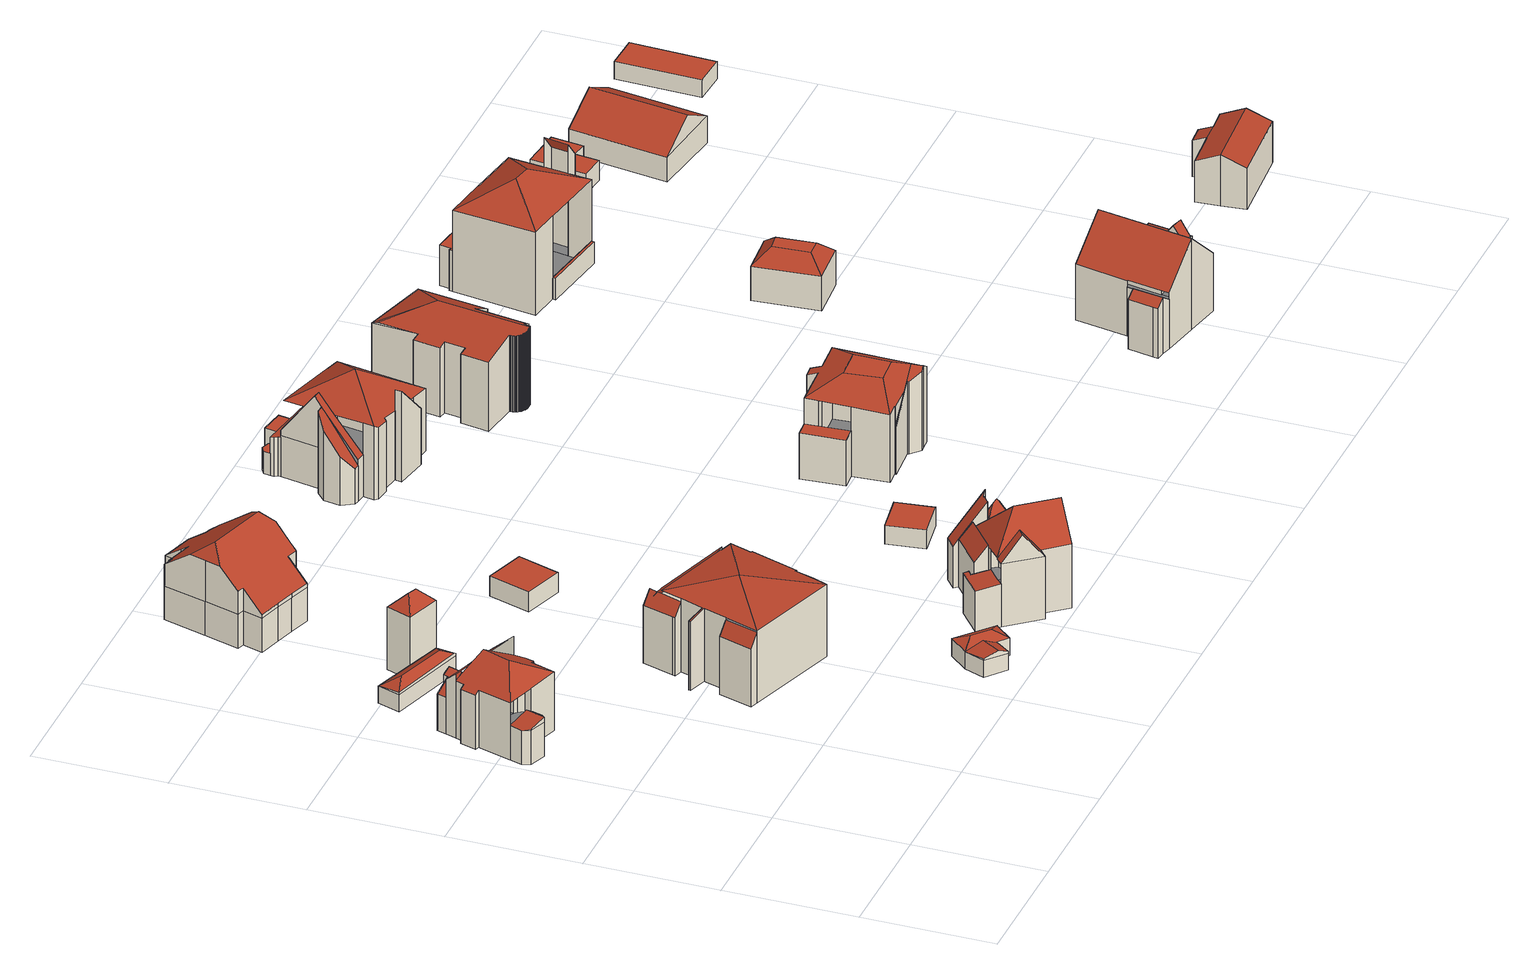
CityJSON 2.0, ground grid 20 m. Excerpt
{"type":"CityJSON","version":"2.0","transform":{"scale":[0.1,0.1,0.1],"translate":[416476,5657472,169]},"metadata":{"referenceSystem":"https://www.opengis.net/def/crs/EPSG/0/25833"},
"CityObjects":{
"building1":{"type":"Building","attributes":{"Gemeindeschluessel":14612000,"Geometrietyp2DReferenz":"3000","function":"31001_9998","roofType":"9999"},"children":["building1-1","building1-2","building1-3","building1-4"]},
"building1-1":{"type":"BuildingPart","attributes":{"Dachtyp_tdc":"tdcPolyFlatRoof","Dachneigung":42.27,"QualitaetDacherkennung":50,"Geometrietyp2DReferenz":"3000","measuredHeight":12.31,"roofType":"2100"},"parents":["building1"],"geometry":[{"type":"MultiSurface","lod":"2","boundaries":[[[0,1,2,3,4,5]],[[6,7,8,9,10]],[[7,11,12,8]],[[11,13,14,12]],[[13,15,16,17,14]],[[13,11,7,6,1,0,18,19,20,15]],[[17,21,4,3,22,9,8,12,14]]],"semantics":{"surfaces":[{"type":"WallSurface"},{"type":"RoofSurface"},{"type":"GroundSurface"}],"values":[0,0,0,0,0,1,2]}}]},
"building1-2":{"type":"BuildingPart","attributes":{"Dachtyp_tdc":"tdcGableRoof","Dachneigung":65.71,"QualitaetDacherkennung":12,"Geometrietyp2DReferenz":"3000","measuredHeight":8.36,"roofType":"3100"},"parents":["building1"],"geometry":[{"type":"MultiSurface","lod":"2","boundaries":[[[23,24,25,26]],[[24,27,28,25]],[[27,29,30,28]],[[29,31,32,30]],[[31,33,34,32]],[[33,10,9,34]],[[2,23,26,3]],[[35,10,33,31]],[[31,29,27,24,23,2,35]],[[26,25,28,30,32,34,9,22,3]]],"semantics":{"surfaces":[{"type":"WallSurface"},{"type":"RoofSurface"},{"type":"GroundSurface"}],"values":[0,0,0,0,0,0,0,1,1,2]}}]},
"building1-3":{"type":"BuildingPart","attributes":{"Dachtyp_tdc":"tdcHipAndGableRoof","Dachneigung":33.12,"QualitaetDacherkennung":44,"Geometrietyp2DReferenz":"3000","measuredHeight":12.23,"roofType":"5000"},"parents":["building1"],"geometry":[{"type":"MultiSurface","lod":"2","boundaries":[[[36,37,38,39]],[[37,5,4,38]],[[16,40,41,17]],[[40,42,43,41]],[[42,44,45,43]],[[44,46,47,45]],[[46,48,49,47]],[[48,50,51,49]],[[50,52,53,54,55,51]],[[56,57,58]],[[56,59,60,57]],[[59,61,62,60]],[[61,36,39,62]],[[56,52,50,63]],[[50,48,46,44,42,40,16,20,64,63]],[[64,18,5,37,36,61,59,56,63]],[[39,38,4,21,17,41,43,45,47,49,51,55,57,60,62]]],"semantics":{"surfaces":[{"type":"WallSurface"},{"type":"RoofSurface"},{"type":"GroundSurface"}],"values":[0,0,0,0,0,0,0,0,0,0,0,0,0,1,1,1,2]}}]},
"building1-4":{"type":"BuildingPart","attributes":{"Dachtyp_tdc":"tdcFreeFormRoof","Dachneigung":12.01,"QualitaetDacherkennung":22,"Geometrietyp2DReferenz":"3000","measuredHeight":6.28,"roofType":"5000"},"parents":["building1"],"geometry":[{"type":"MultiSurface","lod":"2","boundaries":[[[65,66,67,68]],[[66,69,70,67]],[[69,71,72,70]],[[71,58,57,72]],[[54,65,68,55]],[[53,73,74,75]],[[73,58,71,76,77,74]],[[65,75,74,77,66]],[[66,77,76,69]],[[69,76,71]],[[54,53,75,65]],[[68,67,70,72,57,55]]],"semantics":{"surfaces":[{"type":"WallSurface"},{"type":"RoofSurface"},{"type":"GroundSurface"}],"values":[0,0,0,0,0,1,1,0,0,0,0,2]}}]},
"building2":{"type":"Building","attributes":{"Dachtyp_tdc":"tdcFreeFormRoof","Gemeindeschluessel":14612000,"Dachneigung":32.84,"QualitaetDacherkennung":70,"Geometrietyp2DReferenz":"3000","measuredHeight":4.1,"function":"31001_9998","roofType":"5000"},"geometry":[{"type":"Solid","lod":"2","boundaries":[[[[78,79,80,81]],[[79,82,83,80]],[[82,84,85,83]],[[84,86,87,85]],[[86,78,81,87]],[[88,86,89,90]],[[91,92,93]],[[86,84,82,91,93,89]],[[92,90,89,93]],[[78,88,90,92,79]],[[79,92,91,82]],[[86,88,78]],[[81,80,83,85,87]]]],"semantics":{"surfaces":[{"type":"WallSurface"},{"type":"RoofSurface"},{"type":"GroundSurface"}],"values":[[0,0,0,0,0,1,1,1,1,0,0,0,2]]}}]},
"building3":{"type":"Building","attributes":{"Dachtyp_tdc":"tdcFreeFormRoof","Gemeindeschluessel":14612000,"Dachneigung":45.95,"QualitaetDacherkennung":2,"Geometrietyp2DReferenz":"3000","measuredHeight":12.09,"function":"31001_9998","roofType":"5000"},"geometry":[{"type":"Solid","lod":"2","boundaries":[[[[94,95,96,97]],[[95,98,99,96]],[[98,100,101,99]],[[100,94,97,101]],[[102,100,98]],[[103,102,98,95]],[[103,95,94]],[[102,103,94,100]],[[97,96,99,101]]]],"semantics":{"surfaces":[{"type":"WallSurface"},{"type":"RoofSurface"},{"type":"GroundSurface"}],"values":[[0,0,0,0,1,1,1,1,2]]}}]},
"building4":{"type":"Building","attributes":{"Gemeindeschluessel":14612000,"Geometrietyp2DReferenz":"3000","function":"31001_9998","roofType":"9999"},"children":["building4-1","building4-2","building4-3","building4-4"]},
"building4-1":{"type":"BuildingPart","attributes":{"Dachtyp_tdc":"tdcPolyFlatRoof","Dachneigung":55.16,"QualitaetDacherkennung":35,"Geometrietyp2DReferenz":"3000","measuredHeight":12.08,"roofType":"2100"},"parents":["building4"],"geometry":[{"type":"MultiSurface","lod":"2","boundaries":[[[104,105,106,107]],[[105,108,109,106]],[[108,110,111,112,109]],[[108,105,104,113,114,110]],[[112,115,107,106,109]]],"semantics":{"surfaces":[{"type":"WallSurface"},{"type":"RoofSurface"},{"type":"GroundSurface"}],"values":[0,0,0,1,2]}}]},
"building4-2":{"type":"BuildingPart","attributes":{"Dachtyp_tdc":"tdcTentRoof","Dachneigung":10.01,"QualitaetDacherkennung":63,"Geometrietyp2DReferenz":"3000","measuredHeight":13.11,"roofType":"3500"},"parents":["building4"],"geometry":[{"type":"MultiSurface","lod":"2","boundaries":[[[116,117,118,119]],[[117,120,121,118]],[[120,122,123,121]],[[122,124,125,126,123]],[[127,128,129,130,131]],[[128,132,133,129]],[[132,134,135,133]],[[134,136,137,135]],[[136,138,139,140,137]],[[111,141,142,112]],[[141,143,144,142]],[[143,145,146,144]],[[145,116,119,146]],[[124,122,147]],[[148,138,136,134,132,128,127,124,147]],[[141,111,148,147]],[[122,120,117,116,145,143,141,147]],[[119,118,121,123,126,130,129,133,135,137,140,115,112,142,144,146]]],"semantics":{"surfaces":[{"type":"WallSurface"},{"type":"RoofSurface"},{"type":"GroundSurface"}],"values":[0,0,0,0,0,0,0,0,0,0,0,0,0,1,1,1,1,2]}}]},
"building4-3":{"type":"BuildingPart","attributes":{"Dachtyp_tdc":"tdcPolyFlatRoof","Dachneigung":56.08,"QualitaetDacherkennung":44,"Geometrietyp2DReferenz":"3000","measuredHeight":11.13,"roofType":"2100"},"parents":["building4"],"geometry":[{"type":"MultiSurface","lod":"2","boundaries":[[[149,150,151,152]],[[150,153,154,151]],[[153,155,104,107,154]],[[139,149,152,140]],[[139,156,113,155,153,150,149]],[[152,151,154,107,115,140]]],"semantics":{"surfaces":[{"type":"WallSurface"},{"type":"RoofSurface"},{"type":"GroundSurface"}],"values":[0,0,0,0,1,2]}}]},
"building4-4":{"type":"BuildingPart","attributes":{"Dachtyp_tdc":"tdcPolyFlatRoof","Dachneigung":56.11,"QualitaetDacherkennung":55,"Geometrietyp2DReferenz":"3000","measuredHeight":11.15,"roofType":"2100"},"parents":["building4"],"geometry":[{"type":"MultiSurface","lod":"2","boundaries":[[[125,157,158,126]],[[157,159,160,158]],[[159,131,130,160]],[[131,159,157,125]],[[126,158,160,130]]],"semantics":{"surfaces":[{"type":"WallSurface"},{"type":"RoofSurface"},{"type":"GroundSurface"}],"values":[0,0,0,1,2]}}]},
"building5":{"type":"Building","attributes":{"Gemeindeschluessel":14612000,"Geometrietyp2DReferenz":"3000","function":"31001_9998","roofType":"9999"},"children":["building5-1","building5-2"]},
"building5-1":{"type":"BuildingPart","attributes":{"Dachtyp_tdc":"tdcGableRoof","Dachneigung":17.71,"QualitaetDacherkennung":67,"Geometrietyp2DReferenz":"3000","measuredHeight":3.54,"roofType":"3100"},"parents":["building5"],"geometry":[{"type":"MultiSurface","lod":"2","boundaries":[[[161,162,163,164]],[[162,165,166,163]],[[165,167,168,166]],[[169,161,170,171,172]],[[167,173,172,171,174]],[[165,173,167]],[[162,169,172,173,165]],[[161,169,162]],[[163,166,168,164]]],"semantics":{"surfaces":[{"type":"WallSurface"},{"type":"RoofSurface"},{"type":"GroundSurface"}],"values":[0,0,0,1,1,0,0,0,2]}}]},
"building5-2":{"type":"BuildingPart","attributes":{"Dachtyp_tdc":"tdcFreeFormRoof","Dachneigung":24.64,"QualitaetDacherkennung":63,"Geometrietyp2DReferenz":"3000","measuredHeight":3.65,"roofType":"5000"},"parents":["building5"],"geometry":[{"type":"MultiSurface","lod":"2","boundaries":[[[175,161,164]],[[176,177,178,168,167]],[[177,179,180,178]],[[179,181,182,180]],[[181,183,184,182]],[[183,175,164,184]],[[179,177,185,186]],[[177,176,185]],[[176,174,170,175,183,186,185]],[[183,181,179,186]],[[164,168,178,180,182,184]]],"semantics":{"surfaces":[{"type":"WallSurface"},{"type":"RoofSurface"},{"type":"GroundSurface"}],"values":[0,0,0,0,0,0,1,1,1,1,2]}}]},
"building6":{"type":"Building","attributes":{"Dachtyp_tdc":"tdcFreeFormRoof","Gemeindeschluessel":14612000,"Dachneigung":36.4,"QualitaetDacherkennung":29,"Geometrietyp2DReferenz":"3000","measuredHeight":14.11,"function":"31001_9998","roofType":"5000"},"geometry":[{"type":"Solid","lod":"2","boundaries":[[[[187,188,189,190,191]],[[192,193,194,195]],[[195,194,196,197]],[[197,196,198,199]],[[200,201,202,203]],[[204,205,206,201,200]],[[203,202,207,208]],[[208,207,209,210]],[[210,209,211,212]],[[212,211,213]],[[214,215,216,217]],[[218,215,214]],[[217,216,219,220]],[[221,222,188,187]],[[223,224,222,221]],[[220,219,224,223]],[[225,226,227,228,229,230,231,232,233,234,235,236,237,238,239,240,241,242,243,244,245,246,247,248]],[[249,250,226,225]],[[250,204,227,226]],[[204,200,228,227]],[[200,203,229,228]],[[203,208,230,229]],[[208,210,231,230]],[[210,212,232,231]],[[212,213,233,232]],[[213,218,234,233]],[[218,214,235,234]],[[214,217,236,235]],[[217,220,237,236]],[[220,223,238,237]],[[223,221,239,238]],[[221,187,240,239]],[[187,191,241,240]],[[191,192,242,241]],[[192,195,243,242]],[[195,197,244,243]],[[197,199,245,244]],[[199,251,246,245]],[[251,252,247,246]],[[252,253,248,247]],[[253,249,225,248]],[[188,222,254,189]],[[206,205,255,256]],[[224,219,216,215,218,213,211,209,207,202,201,206,256,254,222]],[[198,196,194,193,190,189,254,256,255,257,258,259,260,261]],[[251,261,260,252]],[[199,198,261,251]],[[252,260,259,253]],[[253,259,258,249]],[[249,258,257,250]],[[250,257,255,205,204]],[[191,190,193,192]]]],"semantics":{"surfaces":[{"type":"WallSurface"},{"type":"GroundSurface"},{"type":"RoofSurface"}],"values":[[0,0,0,0,0,0,0,0,0,0,0,0,0,0,0,0,1,0,0,0,0,0,0,0,0,0,0,0,0,0,0,0,0,0,0,0,0,0,0,0,0,2,2,2,2,0,0,0,0,0,0,0]]}}]},
"building7":{"type":"Building","attributes":{"Dachtyp_tdc":"tdcPolyFlatRoof","Gemeindeschluessel":14612000,"Dachneigung":0,"QualitaetDacherkennung":75,"Geometrietyp2DReferenz":"3000","measuredHeight":3.25,"function":"31001_9998","roofType":"1000"},"geometry":[{"type":"Solid","lod":"2","boundaries":[[[[262,263,264,265]],[[263,266,267,264]],[[266,268,269,267]],[[268,262,265,269]],[[268,266,263,262]],[[265,264,267,269]]]],"semantics":{"surfaces":[{"type":"WallSurface"},{"type":"RoofSurface"},{"type":"GroundSurface"}],"values":[[0,0,0,0,1,2]]}}]},
"building8":{"type":"Building","attributes":{"Gemeindeschluessel":14612000,"Geometrietyp2DReferenz":"3000","function":"31001_9998","roofType":"9999"},"children":["building8-1","building8-2","building8-3","building8-4","building8-5"]},
"building8-1":{"type":"BuildingPart","attributes":{"Dachtyp_tdc":"tdcPolyFlatRoof","Dachneigung":4.86,"QualitaetDacherkennung":56,"Geometrietyp2DReferenz":"3000","measuredHeight":6.72,"roofType":"2100"},"parents":["building8"],"geometry":[{"type":"MultiSurface","lod":"2","boundaries":[[[270,271,272,273]],[[271,274,275,272]],[[274,276,277,275]],[[278,279,280,281]],[[279,282,283,280]],[[282,284,285,283]],[[284,270,273,285]],[[284,282,279,278,286,276,274,271,270]],[[273,272,275,277,287,281,280,283,285]]],"semantics":{"surfaces":[{"type":"WallSurface"},{"type":"RoofSurface"},{"type":"GroundSurface"}],"values":[0,0,0,0,0,0,0,1,2]}}]},
"building8-2":{"type":"BuildingPart","attributes":{"Dachtyp_tdc":"tdcGableRoof","Dachneigung":51.29,"QualitaetDacherkennung":50,"Geometrietyp2DReferenz":"3000","measuredHeight":13.92,"roofType":"3100"},"parents":["building8"],"geometry":[{"type":"MultiSurface","lod":"2","boundaries":[[[288,289,290,291]],[[289,292,278,281,290]],[[292,289,293]],[[289,288,294,295,293]],[[296,292,293,295,297]],[[291,290,281,287]]],"semantics":{"surfaces":[{"type":"WallSurface"},{"type":"RoofSurface"},{"type":"GroundSurface"}],"values":[0,0,0,1,1,2]}}]},
"building8-3":{"type":"BuildingPart","attributes":{"Dachtyp_tdc":"tdcFreeFormRoof","Dachneigung":58.9,"QualitaetDacherkennung":15,"Geometrietyp2DReferenz":"3000","measuredHeight":11.96,"roofType":"5000"},"parents":["building8"],"geometry":[{"type":"MultiSurface","lod":"2","boundaries":[[[298,299,300,301]],[[299,302,303,300]],[[302,304,305,303]],[[304,306,307,305]],[[306,308,309,307]],[[308,310,311,312,309]],[[313,314,315]],[[313,298,301,314]],[[310,308,316]],[[308,306,317,318,316]],[[306,304,317]],[[304,302,299,319,318,317]],[[299,298,313,319]],[[313,310,316,318,319]],[[301,300,303,305,307,309,312,314]]],"semantics":{"surfaces":[{"type":"WallSurface"},{"type":"RoofSurface"},{"type":"GroundSurface"}],"values":[0,0,0,0,0,0,0,0,1,1,1,1,1,1,2]}}]},
"building8-4":{"type":"BuildingPart","attributes":{"Dachtyp_tdc":"tdcHipAndGableRoof","Dachneigung":46.57,"QualitaetDacherkennung":28,"Geometrietyp2DReferenz":"3000","measuredHeight":15,"roofType":"5000"},"parents":["building8"],"geometry":[{"type":"MultiSurface","lod":"2","boundaries":[[[311,320,321,312]],[[320,322,323,321]],[[322,324,325,323]],[[324,326,288,291,325]],[[327,328,329,277,276]],[[330,315,314,331]],[[330,328,327,332,333]],[[332,297,294,326,324,322,333]],[[322,320,311,315,330,333]],[[312,321,323,325,291,287,277,329,331,314]]],"semantics":{"surfaces":[{"type":"WallSurface"},{"type":"RoofSurface"},{"type":"GroundSurface"}],"values":[0,0,0,0,0,0,1,1,1,2]}}]},
"building8-5":{"type":"BuildingPart","attributes":{"Dachtyp_tdc":"tdcPolyFlatRoof","Dachneigung":50.68,"QualitaetDacherkennung":49,"Geometrietyp2DReferenz":"3000","measuredHeight":10,"roofType":"2100"},"parents":["building8"],"geometry":[{"type":"MultiSurface","lod":"2","boundaries":[[[329,334,335,336,331]],[[337,338,339,340,341]],[[341,340,334,329,328]],[[340,339,335,334]],[[339,338,336,335]],[[338,337,330,331,336]]],"semantics":{"surfaces":[{"type":"GroundSurface"},{"type":"RoofSurface"},{"type":"WallSurface"}],"values":[0,1,2,2,2,2]}}]},
"building9":{"type":"Building","attributes":{"Dachtyp_tdc":"tdcPolyFlatRoof","Gemeindeschluessel":14612000,"Dachneigung":50.73,"QualitaetDacherkennung":22,"Geometrietyp2DReferenz":"3000","measuredHeight":13.33,"function":"31001_9998","roofType":"2100"},"geometry":[{"type":"Solid","lod":"2","boundaries":[[[[342,343,314,301]],[[343,344,336,314]],[[344,345,335,336]],[[345,346,347,335]],[[346,348,349,347]],[[348,350,303,349]],[[350,351,300,303]],[[351,342,301,300]],[[351,350,348,346,345,344,343,342]],[[301,314,336,335,347,349,303,300]]]],"semantics":{"surfaces":[{"type":"WallSurface"},{"type":"RoofSurface"},{"type":"GroundSurface"}],"values":[[0,0,0,0,0,0,0,0,1,2]]}}]},
"building10":{"type":"Building","attributes":{"Dachtyp_tdc":"tdcPolyFlatRoof","Gemeindeschluessel":14612000,"Dachneigung":0,"QualitaetDacherkennung":67,"Geometrietyp2DReferenz":"3000","measuredHeight":3.03,"function":"31001_9998","roofType":"1000"},"geometry":[{"type":"Solid","lod":"2","boundaries":[[[[352,353,354,355]],[[353,356,357,354]],[[356,358,359,357]],[[358,352,355,359]],[[358,356,353,352]],[[355,354,357,359]]]],"semantics":{"surfaces":[{"type":"WallSurface"},{"type":"RoofSurface"},{"type":"GroundSurface"}],"values":[[0,0,0,0,1,2]]}}]},
"building11":{"type":"Building","attributes":{"Gemeindeschluessel":14612000,"Geometrietyp2DReferenz":"3000","function":"31001_9998","roofType":"9999"},"children":["building11-1","building11-2","building11-3","building11-4","building11-5","building11-6"]},
"building11-1":{"type":"BuildingPart","attributes":{"Dachtyp_tdc":"tdcTentRoof","Dachneigung":33.58,"QualitaetDacherkennung":10,"Geometrietyp2DReferenz":"3000","measuredHeight":14.84,"roofType":"3500"},"parents":["building11"],"geometry":[{"type":"MultiSurface","lod":"2","boundaries":[[[360,361,362,363]],[[361,364,362]],[[365,366,367,368]],[[366,369,370,367]],[[369,371,372,370]],[[371,373,374,372]],[[373,375,376,374]],[[375,377,378,379,376]],[[380,381,382,383,384]],[[381,360,363,382]],[[360,381,385]],[[375,373,371,369,366,365,386,361,360,385]],[[387,388,389,377,375,385]],[[381,380,387,385]],[[363,362,368,367,370,372,374,376,379,390,383,382]]],"semantics":{"surfaces":[{"type":"WallSurface"},{"type":"RoofSurface"},{"type":"GroundSurface"}],"values":[0,0,0,0,0,0,0,0,0,0,1,1,1,1,2]}}]},
"building11-2":{"type":"BuildingPart","attributes":{"Dachtyp_tdc":"tdcPolyFlatRoof","Dachneigung":0,"QualitaetDacherkennung":25,"Geometrietyp2DReferenz":"3000","measuredHeight":3.47,"roofType":"1000"},"parents":["building11"],"geometry":[{"type":"MultiSurface","lod":"2","boundaries":[[[391,392,393,394]],[[392,395,396,393]],[[395,397,398,396]],[[397,399,400,398]],[[399,401,402,400]],[[401,403,404,402]],[[403,405,406,404]],[[405,403,401,399,397,395,392,391]],[[394,393,396,398,400,402,404,406]]],"semantics":{"surfaces":[{"type":"WallSurface"},{"type":"RoofSurface"},{"type":"GroundSurface"}],"values":[0,0,0,0,0,0,0,1,2]}}]},
"building11-3":{"type":"BuildingPart","attributes":{"Dachtyp_tdc":"tdcPolyFlatRoof","Dachneigung":46.88,"QualitaetDacherkennung":28,"Geometrietyp2DReferenz":"3000","measuredHeight":14.37,"roofType":"2100"},"parents":["building11"],"geometry":[{"type":"MultiSurface","lod":"2","boundaries":[[[364,407,408,362]],[[407,409,410,408]],[[409,411,365,368,410]],[[409,407,364,386,411]],[[368,362,408,410]]],"semantics":{"surfaces":[{"type":"WallSurface"},{"type":"RoofSurface"},{"type":"GroundSurface"}],"values":[0,0,0,1,2]}}]},
"building11-4":{"type":"BuildingPart","attributes":{"Dachtyp_tdc":"tdcPolyFlatRoof","Dachneigung":9.39,"QualitaetDacherkennung":32,"Geometrietyp2DReferenz":"3000","measuredHeight":6.23,"roofType":"2100"},"parents":["building11"],"geometry":[{"type":"MultiSurface","lod":"2","boundaries":[[[412,413,414,406,405]],[[413,384,383,414]],[[415,416,417,418]],[[416,419,420,417]],[[419,421,391,394,420]],[[421,419,416,415,422,384,413,412]],[[406,414,383,390,418,417,420,394]]],"semantics":{"surfaces":[{"type":"WallSurface"},{"type":"RoofSurface"},{"type":"GroundSurface"}],"values":[0,0,0,0,0,1,2]}}]},
"building11-5":{"type":"BuildingPart","attributes":{"Dachtyp_tdc":"tdcPolyFlatRoof","Dachneigung":52.61,"QualitaetDacherkennung":41,"Geometrietyp2DReferenz":"3000","measuredHeight":13.14,"roofType":"2100"},"parents":["building11"],"geometry":[{"type":"MultiSurface","lod":"2","boundaries":[[[423,424,425,426,427,428,429]],[[430,431,432,433,434,435]],[[429,428,431,430]],[[428,427,432,431]],[[427,426,433,432]],[[426,425,436,434,433]],[[423,429,430,435]]],"semantics":{"surfaces":[{"type":"RoofSurface"},{"type":"GroundSurface"},{"type":"WallSurface"}],"values":[0,1,2,2,2,2,2]}}]},
"building11-6":{"type":"BuildingPart","attributes":{"Dachtyp_tdc":"tdcGableRoof","Dachneigung":48.82,"QualitaetDacherkennung":37,"Geometrietyp2DReferenz":"3000","measuredHeight":14.53,"roofType":"3100"},"parents":["building11"],"geometry":[{"type":"MultiSurface","lod":"2","boundaries":[[[436,437,415,418,434]],[[378,438,423,435,379]],[[438,378,389,439,440,425]],[[441,442,440,439,388]],[[437,442,441,443]],[[436,425,440,442,437]],[[435,434,418,390,379]]],"semantics":{"surfaces":[{"type":"WallSurface"},{"type":"RoofSurface"},{"type":"GroundSurface"}],"values":[0,0,1,1,0,0,2]}}]},
"building12":{"type":"Building","attributes":{"Dachtyp_tdc":"tdcPolyFlatRoof","Gemeindeschluessel":14612000,"Dachneigung":0,"QualitaetDacherkennung":46,"Geometrietyp2DReferenz":"3000","measuredHeight":3.24,"function":"31001_9998","roofType":"1000"},"geometry":[{"type":"Solid","lod":"2","boundaries":[[[[444,445,446,447]],[[445,401,448,446]],[[401,449,450,448]],[[449,444,447,450]],[[449,401,445,444]],[[447,446,448,450]]]],"semantics":{"surfaces":[{"type":"WallSurface"},{"type":"RoofSurface"},{"type":"GroundSurface"}],"values":[[0,0,0,0,1,2]]}}]},
"building13":{"type":"Building","attributes":{"Gemeindeschluessel":14612000,"Geometrietyp2DReferenz":"3000","function":"31001_9998","roofType":"9999"},"children":["building13-1","building13-2","building13-3"]},
"building13-1":{"type":"BuildingPart","attributes":{"Dachtyp_tdc":"tdcPolyFlatRoof","Dachneigung":0,"QualitaetDacherkennung":68,"Geometrietyp2DReferenz":"3000","measuredHeight":7.3,"roofType":"1000"},"parents":["building13"],"geometry":[{"type":"MultiSurface","lod":"2","boundaries":[[[451,452,453,454]],[[455,456,457,458]],[[454,453,456,455]],[[453,452,457,456]],[[452,451,458,457]]],"semantics":{"surfaces":[{"type":"RoofSurface"},{"type":"GroundSurface"},{"type":"WallSurface"}],"values":[0,1,2,2,2]}}]},
"building13-2":{"type":"BuildingPart","attributes":{"Dachtyp_tdc":"tdcCutTentRoof","Dachneigung":17.85,"QualitaetDacherkennung":38,"Geometrietyp2DReferenz":"3000","measuredHeight":12.93,"roofType":"9999"},"parents":["building13"],"geometry":[{"type":"MultiSurface","lod":"2","boundaries":[[[459,460,461,462]],[[463,464,465,466,467]],[[464,468,469,465]],[[468,470,454,455,469]],[[471,472,473,458,451]],[[472,474,475,473]],[[474,476,477,475]],[[476,478,479,477]],[[478,480,481,479]],[[480,482,483,481]],[[482,459,462,483]],[[468,464,463,484,485,460,459,482,486,487]],[[471,470,468,487,488]],[[480,478,476,474,472,471,488,489]],[[482,480,489,486]],[[489,488,487,486]],[[462,461,490,466,465,469,455,458,473,475,477,479,481,483]]],"semantics":{"surfaces":[{"type":"WallSurface"},{"type":"RoofSurface"},{"type":"GroundSurface"}],"values":[0,0,0,0,0,0,0,0,0,0,0,1,1,1,1,1,2]}}]},
"building13-3":{"type":"BuildingPart","attributes":{"Dachtyp_tdc":"tdcFreeFormRoof","Dachneigung":34.52,"QualitaetDacherkennung":27,"Geometrietyp2DReferenz":"3000","measuredHeight":13.09,"roofType":"5000"},"parents":["building13"],"geometry":[{"type":"MultiSurface","lod":"2","boundaries":[[[491,492,493,494]],[[492,467,466,493]],[[495,496,462,461,460]],[[496,497,498,462]],[[497,499,500,498]],[[499,501,502,500]],[[501,503,504,502]],[[503,505,506,504]],[[505,507,508,506]],[[507,491,494,508]],[[503,501,499,497,496,495,509]],[[509,484,467,492,491,507,505,503]],[[494,493,466,490,461,462,498,500,502,504,506,508]]],"semantics":{"surfaces":[{"type":"WallSurface"},{"type":"RoofSurface"},{"type":"GroundSurface"}],"values":[0,0,0,0,0,0,0,0,0,0,1,1,2]}}]},
"building14":{"type":"Building","attributes":{"Dachtyp_tdc":"tdcFreeFormRoof","Gemeindeschluessel":14612000,"Dachneigung":10.08,"QualitaetDacherkennung":32,"Geometrietyp2DReferenz":"3000","measuredHeight":12.55,"function":"31001_9998","roofType":"5000"},"geometry":[{"type":"Solid","lod":"2","boundaries":[[[[510,511,512,513]],[[511,514,515,512]],[[514,516,517,515]],[[516,518,519,517]],[[518,520,521,519]],[[520,522,523,521]],[[522,524,525,523]],[[524,526,527,525]],[[526,528,529,527]],[[528,530,531,529]],[[530,532,533,531]],[[532,534,535,533]],[[534,536,537,535]],[[536,538,539,537]],[[538,540,541,539]],[[540,542,543,541]],[[542,544,545,543]],[[544,546,547,545]],[[546,548,549,547]],[[548,550,551,549]],[[550,552,553,551]],[[552,554,555,553]],[[554,556,557,555]],[[556,558,559,557]],[[558,560,561,559]],[[560,562,563,561]],[[562,564,565,563]],[[564,566,567,565]],[[566,568,569,567]],[[568,570,571,569]],[[570,572,573,571]],[[572,574,575,573]],[[574,576,577,575]],[[576,578,579,577]],[[578,580,581,579]],[[582,583,584,585]],[[583,586,587,584]],[[586,588,589,587]],[[588,590,591,589]],[[590,592,593,591]],[[592,594,595,593]],[[594,596,597,595]],[[596,598,599,597]],[[598,600,601,599]],[[600,602,603,601]],[[602,604,605,603]],[[604,606,607,605]],[[606,608,609,607]],[[608,610,611,609]],[[610,612,613,611]],[[612,614,615,613]],[[614,616,617,615]],[[616,510,513,617]],[[616,618,510]],[[618,616,619]],[[600,598,596,594,592,590,588,586,583,582,620,580,578,576,574,572,570,568,566,564,562,560,558,556,554,552,550,618,619,614,612,610,608,606,604,602]],[[514,511,510,618,550,548,546,544,542,540,538,536,534,532,530,528,526,524,522,520,518,516]],[[616,614,619]],[[513,512,515,517,519,521,523,525,527,529,531,533,535,537,539,541,543,545,547,549,551,553,555,557,559,561,563,565,567,569,571,573,575,577,579,581,621,585,584,587,589,591,593,595,597,599,601,603,605,607,609,611,613,615,617]],[[580,620,621,581]],[[620,582,585,621]]]],"semantics":{"surfaces":[{"type":"WallSurface"},{"type":"RoofSurface"},{"type":"GroundSurface"}],"values":[[0,0,0,0,0,0,0,0,0,0,0,0,0,0,0,0,0,0,0,0,0,0,0,0,0,0,0,0,0,0,0,0,0,0,0,0,0,0,0,0,0,0,0,0,0,0,0,0,0,0,0,0,0,1,1,1,1,0,2,0,0]]}}]},
"building15":{"type":"Building","attributes":{"Dachtyp_tdc":"tdcCutTentRoof","Gemeindeschluessel":14612000,"Dachneigung":43.37,"QualitaetDacherkennung":76,"Geometrietyp2DReferenz":"3000","measuredHeight":7.6,"function":"31001_9998","roofType":"9999"},"geometry":[{"type":"Solid","lod":"2","boundaries":[[[[622,623,624,625]],[[623,626,627,624]],[[626,628,629,627]],[[628,622,625,629]],[[623,622,630,631]],[[626,623,631,632]],[[628,626,632,633]],[[622,628,633,630]],[[633,632,631,630]],[[625,624,627,629]]]],"semantics":{"surfaces":[{"type":"WallSurface"},{"type":"RoofSurface"},{"type":"GroundSurface"}],"values":[[0,0,0,0,1,1,1,1,1,2]]}}]},
"building16":{"type":"Building","attributes":{"Gemeindeschluessel":14612000,"Geometrietyp2DReferenz":"3000","function":"31001_9998","roofType":"9999"},"children":["building16-1","building16-2","building16-3"]},
"building16-1":{"type":"BuildingPart","attributes":{"Dachtyp_tdc":"tdcGableRoof","Dachneigung":52.42,"QualitaetDacherkennung":54,"Geometrietyp2DReferenz":"3000","measuredHeight":11.59,"roofType":"3100"},"parents":["building16"],"geometry":[{"type":"MultiSurface","lod":"2","boundaries":[[[634,635,636,637]],[[635,638,639,636]],[[640,634,637,641]],[[640,642,643,634]],[[644,643,642,645]],[[638,645,642,640]],[[635,644,645,638]],[[634,643,644,635]],[[637,636,639,641]]],"semantics":{"surfaces":[{"type":"WallSurface"},{"type":"RoofSurface"},{"type":"GroundSurface"}],"values":[0,0,0,1,1,0,0,0,2]}}]},
"building16-2":{"type":"BuildingPart","attributes":{"Dachtyp_tdc":"tdcFreeFormRoof","Dachneigung":36.25,"QualitaetDacherkennung":16,"Geometrietyp2DReferenz":"3000","measuredHeight":8.9,"roofType":"5000"},"parents":["building16"],"geometry":[{"type":"MultiSurface","lod":"2","boundaries":[[[646,647,648,649]],[[647,650,651,648]],[[650,652,653,651]],[[654,655,656,657]],[[655,658,659,656]],[[658,660,661,659]],[[660,646,649,661]],[[655,654,662,652,650,647]],[[647,646,660,658,655]],[[649,648,651,653,663,657,656,659,661]]],"semantics":{"surfaces":[{"type":"WallSurface"},{"type":"RoofSurface"},{"type":"GroundSurface"}],"values":[0,0,0,0,0,0,0,1,1,2]}}]},
"building16-3":{"type":"BuildingPart","attributes":{"Dachtyp_tdc":"tdcGableRoof","Dachneigung":43.1,"QualitaetDacherkennung":60,"Geometrietyp2DReferenz":"3000","measuredHeight":14.45,"roofType":"3100"},"parents":["building16"],"geometry":[{"type":"MultiSurface","lod":"2","boundaries":[[[664,665,666,653,652]],[[665,667,668,666]],[[667,669,670,668]],[[669,671,672,670]],[[671,640,641,672]],[[638,673,674,639]],[[673,675,676,674]],[[675,677,654,657,676]],[[675,673,638,640,671,669,667]],[[667,665,664,678,677,675]],[[653,666,668,670,672,641,639,674,676,657,663]]],"semantics":{"surfaces":[{"type":"WallSurface"},{"type":"RoofSurface"},{"type":"GroundSurface"}],"values":[0,0,0,0,0,0,0,0,1,1,2]}}]},
"building17":{"type":"Building","attributes":{"Gemeindeschluessel":14612000,"Geometrietyp2DReferenz":"3000","function":"31001_9998","roofType":"9999"},"children":["building17-1","building17-2","building17-3","building17-4"]},
"building17-1":{"type":"BuildingPart","attributes":{"Dachtyp_tdc":"tdcPolyFlatRoof","Dachneigung":0,"QualitaetDacherkennung":0,"Geometrietyp2DReferenz":"3000","measuredHeight":3.39,"roofType":"9999"},"parents":["building17"],"geometry":[{"type":"MultiSurface","lod":"2","boundaries":[[[679,680,681,682]],[[682,681,683,684]],[[681,680,685,683]],[[680,679,686,685]],[[684,683,685,686]],[[684,686,679,682]]],"semantics":{"surfaces":[{"type":"RoofSurface"},{"type":"WallSurface"},{"type":"GroundSurface"},{"type":"ClosureSurface","isClosure":"1","QuelleClosure":"LoD1Solid"}],"values":[0,1,1,1,2,3]}}]},
"building17-2":{"type":"BuildingPart","attributes":{"Dachtyp_tdc":"tdcHipRoof","Dachneigung":26.55,"QualitaetDacherkennung":51,"Geometrietyp2DReferenz":"3000","measuredHeight":16.37,"roofType":"3200"},"parents":["building17"],"geometry":[{"type":"MultiSurface","lod":"2","boundaries":[[[687,688,689,686,679]],[[688,690,691,692,689]],[[693,694,695,696,697]],[[694,698,699,695]],[[700,701,682,684,702]],[[690,688,703]],[[701,700,698,694,704]],[[688,687,701,704,703]],[[694,693,690,703,704]],[[686,689,692,696,695,699,702,684]]],"semantics":{"surfaces":[{"type":"WallSurface"},{"type":"RoofSurface"},{"type":"GroundSurface"}],"values":[0,0,0,0,0,1,1,1,1,2]}}]},
"building17-3":{"type":"BuildingPart","attributes":{"Dachtyp_tdc":"tdcPolyFlatRoof","Dachneigung":52.24,"QualitaetDacherkennung":22,"Geometrietyp2DReferenz":"3000","measuredHeight":17.62,"roofType":"2100"},"parents":["building17"],"geometry":[{"type":"MultiSurface","lod":"2","boundaries":[[[705,706,707,699,698]],[[706,708,709,707]],[[708,710,700,702,709]],[[710,708,706,705]],[[699,707,709,702]]],"semantics":{"surfaces":[{"type":"WallSurface"},{"type":"RoofSurface"},{"type":"GroundSurface"}],"values":[0,0,0,1,2]}}]},
"building17-4":{"type":"BuildingPart","attributes":{"Dachtyp_tdc":"tdcPolyFlatRoof","Dachneigung":0,"QualitaetDacherkennung":32,"Geometrietyp2DReferenz":"3000","measuredHeight":6.5,"roofType":"1000"},"parents":["building17"],"geometry":[{"type":"MultiSurface","lod":"2","boundaries":[[[691,711,712,692]],[[711,713,714,712]],[[713,715,716,714]],[[715,717,718,716]],[[717,719,720,718]],[[719,721,722,720]],[[721,697,696,722]],[[721,719,717,715,713,711,691,697]],[[696,692,712,714,716,718,720,722]]],"semantics":{"surfaces":[{"type":"WallSurface"},{"type":"RoofSurface"},{"type":"GroundSurface"}],"values":[0,0,0,0,0,0,0,1,2]}}]},
"building18":{"type":"Building","attributes":{"Dachtyp_tdc":"tdcPolyFlatRoof","Gemeindeschluessel":14612000,"Dachneigung":6.23,"QualitaetDacherkennung":60,"Geometrietyp2DReferenz":"3000","measuredHeight":2.98,"function":"31001_9998","roofType":"2100"},"geometry":[{"type":"Solid","lod":"2","boundaries":[[[[723,724,725,726]],[[724,727,728,725]],[[727,729,730,728]],[[729,723,726,730]],[[729,727,724,723]],[[726,725,728,730]]]],"semantics":{"surfaces":[{"type":"WallSurface"},{"type":"RoofSurface"},{"type":"GroundSurface"}],"values":[[0,0,0,0,1,2]]}}]},
"building19":{"type":"Building","attributes":{"Dachtyp_tdc":"tdcPolyFlatRoof","Gemeindeschluessel":14612000,"Dachneigung":0,"QualitaetDacherkennung":88,"Geometrietyp2DReferenz":"3000","measuredHeight":3.23,"function":"31001_9998","roofType":"1000"},"geometry":[{"type":"Solid","lod":"2","boundaries":[[[[731,732,733,734]],[[732,735,736,733]],[[735,737,738,736]],[[737,739,740,738]],[[739,741,742,740]],[[741,731,734,742]],[[741,739,737,735,732,731]],[[734,733,736,738,740,742]]]],"semantics":{"surfaces":[{"type":"WallSurface"},{"type":"RoofSurface"},{"type":"GroundSurface"}],"values":[[0,0,0,0,0,0,1,2]]}}]},
"building20":{"type":"Building","attributes":{"Dachtyp_tdc":"tdcGableRoof","Gemeindeschluessel":14612000,"Dachneigung":29.89,"QualitaetDacherkennung":93,"Geometrietyp2DReferenz":"3000","measuredHeight":7.34,"function":"31001_9998","roofType":"3100"},"geometry":[{"type":"Solid","lod":"2","boundaries":[[[[743,744,745]],[[746,743,745,747]],[[744,748,747,745]],[[749,750,751,752]],[[743,746,750,749]],[[746,748,751,750]],[[748,744,752,751]],[[744,743,749,752]],[[748,746,747]]]],"semantics":{"surfaces":[{"type":"WallSurface"},{"type":"RoofSurface"},{"type":"GroundSurface"}],"values":[[0,1,1,2,0,0,0,0,0]]}}]},
"building21":{"type":"Building","attributes":{"Gemeindeschluessel":14612000,"Geometrietyp2DReferenz":"3000","function":"31001_9998","roofType":"9999"},"children":["building21-1","building21-2"]},
"building21-1":{"type":"BuildingPart","attributes":{"Dachtyp_tdc":"tdcPolyFlatRoof","Dachneigung":22.49,"QualitaetDacherkennung":55,"Geometrietyp2DReferenz":"3000","measuredHeight":6.51,"roofType":"2100"},"parents":["building21"],"geometry":[{"type":"MultiSurface","lod":"2","boundaries":[[[753,754,755]],[[753,756,757,754]],[[756,758,759,757]],[[758,760,761,762,759]],[[760,758,756,753]],[[754,757,759,762]]],"semantics":{"surfaces":[{"type":"WallSurface"},{"type":"RoofSurface"},{"type":"GroundSurface"}],"values":[0,0,0,0,1,2]}}]},
"building21-2":{"type":"BuildingPart","attributes":{"Dachtyp_tdc":"tdcGableRoof","Dachneigung":22.27,"QualitaetDacherkennung":80,"Geometrietyp2DReferenz":"3000","measuredHeight":8.03,"roofType":"3100"},"parents":["building21"],"geometry":[{"type":"MultiSurface","lod":"2","boundaries":[[[761,763,764,762]],[[763,765,766,764]],[[765,767,768,766]],[[767,769,770,768]],[[769,771,772,770]],[[771,773,774,772]],[[773,755,754,774]],[[771,769,767,765]],[[765,763,761,755,773,771]],[[762,764,766,768,770,772,774,754]]],"semantics":{"surfaces":[{"type":"WallSurface"},{"type":"RoofSurface"},{"type":"GroundSurface"}],"values":[0,0,0,0,0,0,0,1,1,2]}}]},
"building22":{"type":"Building","attributes":{"Dachtyp_tdc":"tdcPolyFlatRoof","Gemeindeschluessel":14612000,"Dachneigung":0,"QualitaetDacherkennung":95,"Geometrietyp2DReferenz":"3000","measuredHeight":2.85,"function":"31001_9998","roofType":"1000"},"geometry":[{"type":"Solid","lod":"2","boundaries":[[[[775,776,777,778]],[[776,779,780,777]],[[779,781,782,780]],[[781,775,778,782]],[[781,779,776,775]],[[778,777,780,782]]]],"semantics":{"surfaces":[{"type":"WallSurface"},{"type":"RoofSurface"},{"type":"GroundSurface"}],"values":[[0,0,0,0,1,2]]}}]}
},
"vertices":[
[38,672,115],[43,688,101],[43,688,72],[43,688,14],[38,672,14],[38,672,105],[88,673,101],[100,670,101],[100,670,14],[88,673,14],[88,673,67],[110,666,101],[110,666,14],[136,658,101],[136,658,14],[124,620,137],[124,620,108],[124,620,14],[59,660,120],[80,647,126],[91,640,129],[80,647,14],[75,677,14],
[47,702,72],[69,695,89],[69,695,14],[47,702,14],[71,702,89],[71,702,14],[74,701,91],[74,701,14],[82,698,97],[82,698,14],[95,694,67],[95,694,14],[75,677,97],
[27,661,100],[33,659,105],[33,659,14],[27,661,14],[129,617,104],[129,617,14],[134,608,100],[134,608,14],[130,594,100],[130,594,14],[119,589,105],[119,589,14],[114,590,108],[114,590,14],[102,553,108],[102,553,14],[54,569,106],[54,569,70],[54,569,68],[54,569,14],[10,583,105],[10,583,14],[10,583,69],[26,634,105],[26,634,14],[19,636,100],[19,636,14],[66,605,136],[80,647,136],
[49,552,68],[35,543,68],[35,543,14],[49,552,14],[9,552,68],[9,552,14],[4,564,68],[4,564,14],[45,572,76],[36,544,76],[49,552,70],[9,552,70],[35,543,76],
[171,721,57],[50,758,57],[50,758,30],[171,721,30],[62,793,57],[62,793,30],[128,771,57],[128,771,30],[181,753,57],[181,753,30],[171,721,61],[156,739,71],[167,722,63],[62,792,57],[50,758,61],[76,765,71],
[192,790,133],[181,753,133],[181,753,33],[192,790,33],[128,771,133],[128,771,33],[142,810,133],[142,810,33],[154,783,154],[168,778,154],
[312,493,112],[434,454,112],[434,454,20],[312,493,20],[439,452,112],[439,452,20],[433,433,141],[433,433,137],[433,433,20],[308,480,132],[306,473,141],[306,473,20],
[421,320,135],[418,321,136],[418,321,20],[421,320,20],[409,292,136],[409,292,20],[401,269,135],[401,269,20],[256,316,135],[256,316,132],[256,316,20],[272,368,136],[283,403,136],[283,403,20],[272,368,20],[272,368,132],[254,412,130],[254,412,20],[255,415,130],[255,415,20],[284,406,136],[284,406,20],[295,441,137],[295,441,132],[295,441,20],[452,427,137],[452,427,20],[441,394,137],[441,394,20],[444,393,136],[444,393,20],[357,380,152],[306,473,137],
[283,445,112],[284,449,112],[284,449,20],[283,445,20],[299,497,112],[299,497,20],[312,493,132],[306,473,132],
[243,320,112],[243,320,20],[259,372,112],[259,372,20],
[467,47,52],[446,23,52],[446,23,25],[467,47,25],[417,48,52],[417,48,25],[429,79,52],[429,79,25],[446,23,55],[465,49,53],[451,61,61],[435,33,61],[417,48,54],[433,76,53],
[467,47,53],[429,79,53],[454,108,53],[454,108,25],[507,62,53],[507,62,25],[505,60,53],[505,60,25],[482,34,53],[482,34,25],[456,81,62],[480,60,62],
[251,1023,95],[251,1023,166],[247,1010,166],[240,987,142],[240,987,95],[238,980,95],[238,980,135],[237,977,132],[237,977,95],[219,982,132],[219,982,95],[210,951,101],[210,951,95],[146,1134,95],[146,1134,129],[163,1129,129],[163,1129,95],[127,1068,95],[127,1068,161],[134,1092,161],[165,1135,124],[165,1135,95],[209,1122,124],[209,1122,95],[212,1134,115],[212,1134,95],[220,1160,95],[262,1116,95],[262,1116,118],[269,1113,118],[269,1113,95],[271,1145,95],[274,1101,125],[274,1101,95],[259,1049,95],[259,1049,166],[271,1091,95],[271,1091,133],[122,1011,41],[111,1014,41],[127,1068,41],[146,1134,41],[163,1129,41],[165,1135,41],[209,1122,41],[212,1134,41],[220,1160,41],[271,1145,41],[262,1116,41],[269,1113,41],[274,1101,41],[271,1091,41],[259,1049,41],[251,1023,41],[240,987,41],[238,980,41],[237,977,41],[219,982,41],[210,951,41],[177,961,41],[148,970,41],[113,980,41],[122,1011,95],[111,1014,95],[177,961,95],[148,970,95],[113,980,95],[237,1031,183],[119,1043,161],[143,1059,183],[111,1014,132],[122,1011,132],[113,980,101],[148,970,101],[177,961,101],
[432,726,64],[411,662,64],[411,662,32],[432,726,32],[350,682,64],[350,682,32],[371,746,64],[371,746,32],
[593,135,74],[586,129,74],[586,129,9],[593,135,9],[598,114,76],[598,114,9],[604,107,76],[604,107,9],[572,80,77],[548,109,73],[548,109,9],[572,80,9],[588,141,73],[588,141,9],[592,136,74],[592,136,9],[583,90,76],[583,90,9],
[623,40,108],[612,31,109],[612,31,9],[623,40,9],[572,80,109],[592,56,149],[622,42,111],[603,65,149],[583,90,109],[584,89,111],
[678,140,104],[688,148,103],[688,148,9],[678,140,9],[696,149,103],[696,149,9],[707,149,103],[707,149,9],[716,138,103],[716,138,9],[711,122,103],[711,122,9],[697,110,103],[697,110,100],[697,110,9],[675,138,103],[675,138,9],[675,138,100],[699,130,126],[701,135,126],[698,133,129],[692,136,124],
[729,71,100],[729,71,9],[686,35,159],[686,35,9],[651,7,111],[651,7,9],[623,40,111],[604,107,108],[611,113,107],[611,113,9],[661,154,100],[661,154,9],[583,90,111],[643,88,159],
[598,129,9],[648,170,9],[656,160,9],[661,154,109],[656,160,99],[648,170,85],[598,129,85],[611,113,109],
[678,140,136],[675,138,136],[656,160,101],[648,170,86],[643,176,75],[643,176,9],[662,191,75],[662,191,9],[696,149,142],[688,148,136],
[718,242,44],[710,300,44],[710,300,14],[718,242,14],[771,309,44],[771,309,14],[778,251,44],[778,251,14],
[642,939,165],[608,944,169],[608,944,65],[642,939,65],[608,944,154],[557,952,175],[558,952,175],[558,952,65],[557,952,65],[529,957,179],[529,957,65],[525,953,177],[525,953,65],[504,956,179],[504,956,65],[499,961,182],[499,961,65],[502,978,182],[502,978,131],[502,978,65],[640,1080,168],[665,1076,165],[665,1076,65],[640,1080,65],[640,1080,128],[581,1019,214],[593,947,171],[520,1100,182],[515,1068,182],[508,1022,182],[520,1100,65],
[509,1115,100],[511,1125,100],[511,1125,65],[509,1115,65],[520,1131,100],[520,1131,65],[533,1127,100],[533,1127,65],[537,1122,100],[537,1122,65],[563,1118,100],[563,1118,65],[632,1107,100],[632,1107,65],[630,1096,100],[630,1096,65],
[607,933,154],[607,933,65],[556,942,209],[556,942,65],[557,952,209],
[630,1096,126],[642,1094,126],[642,1094,65],[511,1101,128],[512,1105,127],[512,1105,65],[511,1101,65],[509,1109,127],[509,1109,65],[509,1115,126],[520,1100,128],
[488,980,121],[490,988,131],[499,1037,197],[489,1038,196],[474,1025,176],[470,999,142],[480,981,121],[480,981,65],[470,999,65],[474,1025,65],[489,1038,65],[499,1037,65],[488,980,65],[499,1037,131],
[511,1101,131],[488,980,131],[512,1046,211],[501,1048,211],[520,1100,139],[511,1101,139],[520,1100,131],
[606,1139,100],[602,1112,100],[602,1112,68],[606,1139,68],[563,1118,68],[568,1145,100],[568,1145,68],
[836,463,98],[811,461,98],[816,395,98],[841,397,98],[841,397,25],[816,395,25],[811,461,25],[836,463,25],
[973,349,132],[973,350,132],[973,350,25],[973,349,25],[868,343,133],[868,344,133],[868,344,25],[868,343,25],[868,343,100],[845,342,133],[845,342,25],[841,397,136],[836,463,139],[904,468,139],[904,468,25],[903,484,133],[903,484,25],[921,486,133],[921,486,25],[922,469,139],[922,469,25],[972,473,139],[972,473,25],[981,350,132],[981,350,25],[912,346,133],[944,348,133],[944,376,153],[901,373,153],[893,428,154],[942,431,154],[944,348,25],
[923,346,140],[868,342,100],[868,342,25],[923,346,25],[973,350,136],[973,349,136],[971,349,138],[971,349,25],[971,347,138],[971,347,25],[961,332,145],[961,332,25],[945,331,156],[945,331,25],[938,330,151],[938,330,25],[923,343,140],[923,343,25],[944,348,156],
[891,1042,157],[875,936,157],[875,936,66],[891,1042,66],[841,941,177],[841,941,66],[828,859,177],[828,859,66],[815,861,184],[815,861,66],[815,860,184],[815,860,66],[814,859,184],[814,859,66],[814,858,185],[814,858,66],[813,856,185],[813,856,66],[812,855,185],[812,855,66],[811,854,186],[811,854,66],[810,853,186],[810,853,66],[809,852,187],[809,852,66],[808,851,187],[808,851,66],[807,850,188],[807,850,66],[806,849,188],[806,849,66],[805,849,189],[805,849,66],[804,848,189],[804,848,66],[802,848,190],[802,848,66],[801,847,191],[801,847,66],[800,847,191],[800,847,66],[798,847,191],[798,847,66],[797,847,191],[797,847,66],[796,847,191],[796,847,66],[794,847,190],[794,847,66],[793,847,190],[793,847,66],[791,847,190],[791,847,66],[790,847,190],[790,847,66],[789,848,189],[789,848,66],[787,848,189],[787,848,66],[786,849,189],[786,849,66],[785,850,189],[785,850,66],[784,851,189],[784,851,66],[783,851,188],[783,851,66],[782,852,188],[782,852,66],[781,853,188],[781,853,66],[779,856,188],[778,857,187],[778,857,66],[779,856,66],[778,858,187],[778,858,66],[777,859,187],[777,859,66],[777,861,187],[777,861,66],[776,862,187],[776,862,66],[776,863,187],[776,863,66],[776,865,187],[776,865,66],[776,866,187],[776,866,66],[776,868,187],[776,868,66],[718,876,176],[718,876,66],[725,919,176],[725,919,66],[737,917,179],[737,917,66],[742,949,179],[742,949,66],[730,951,176],[730,951,66],[736,992,176],[736,992,66],[749,990,179],[749,990,66],[760,1061,175],[760,1061,66],[821,988,191],[758,1052,179],[780,854,188],[780,854,66],
[1226,562,128],[1156,556,128],[1156,556,73],[1226,562,73],[1148,656,127],[1148,656,73],[1217,662,127],[1217,662,73],[1203,581,149],[1177,579,149],[1173,635,149],[1198,638,149],
[1412,149,140],[1405,115,140],[1405,115,48],[1412,149,48],[1388,118,140],[1388,118,48],[1394,152,140],[1394,152,48],[1391,134,164],[1408,130,164],[1405,115,142],[1388,118,142],
[1246,146,127],[1260,144,137],[1260,144,48],[1246,146,48],[1273,141,127],[1273,141,48],[1277,159,126],[1277,159,48],[1266,94,127],[1252,97,137],[1252,97,48],[1266,94,48],[1238,99,127],[1238,99,48],[1239,107,127],[1239,107,48],[1278,159,125],[1278,159,48],
[1277,159,136],[1292,239,137],[1292,239,48],[1350,228,193],[1350,228,48],[1406,217,140],[1406,217,48],[1393,152,141],[1393,152,48],[1379,72,140],[1379,72,48],[1324,83,193],[1324,83,48],[1266,94,137],[1278,159,137],
[1043,904,117],[1042,899,117],[1149,883,117],[1150,887,117],[1149,883,83],[1150,887,83],[1042,899,83],[1043,904,83],
[1043,904,215],[995,911,215],[995,911,83],[1014,1038,212],[1014,1038,148],[1014,1038,83],[1087,1027,212],[1169,1014,212],[1169,1014,83],[1087,1027,83],[1087,1027,148],[1161,960,213],[1161,960,83],[1155,923,214],[1150,887,215],[1155,923,83],[1069,966,247],[1097,961,247],
[1161,960,260],[1180,957,235],[1180,957,83],[1174,920,235],[1174,920,83],[1155,923,260],
[1015,1043,148],[1015,1043,83],[1019,1042,148],[1019,1042,83],[1022,1060,148],[1022,1060,83],[1084,1051,148],[1084,1051,83],[1081,1033,148],[1081,1033,83],[1087,1032,148],[1087,1032,83],
[1494,145,85],[1440,153,79],[1440,153,56],[1494,145,56],[1452,220,80],[1452,220,56],[1505,212,85],[1505,212,56],
[1322,940,135],[1283,944,135],[1283,944,103],[1322,940,103],[1292,1029,135],[1292,1029,103],[1356,1022,135],[1356,1022,103],[1350,973,135],[1350,973,103],[1326,976,135],[1326,976,103],
[1479,984,151],[1365,1000,147],[1424,992,182],[1456,833,151],[1402,841,182],[1343,849,147],[1479,984,108],[1456,833,108],[1343,849,108],[1365,1000,108],
[1649,181,145],[1649,181,79],[1649,181,144],[1648,202,136],[1648,202,79],[1678,204,136],[1678,204,79],[1679,183,145],[1679,183,144],[1679,183,79],
[1713,186,144],[1713,186,79],[1716,149,160],[1716,149,79],[1719,112,145],[1719,112,79],[1593,102,145],[1593,102,79],[1590,139,160],[1590,139,79],[1587,176,144],[1587,176,79],
[1553,876,143],[1557,1005,143],[1557,1005,115],[1553,876,115],[1610,1003,143],[1610,1003,115],[1605,874,143],[1605,874,115]
]}
